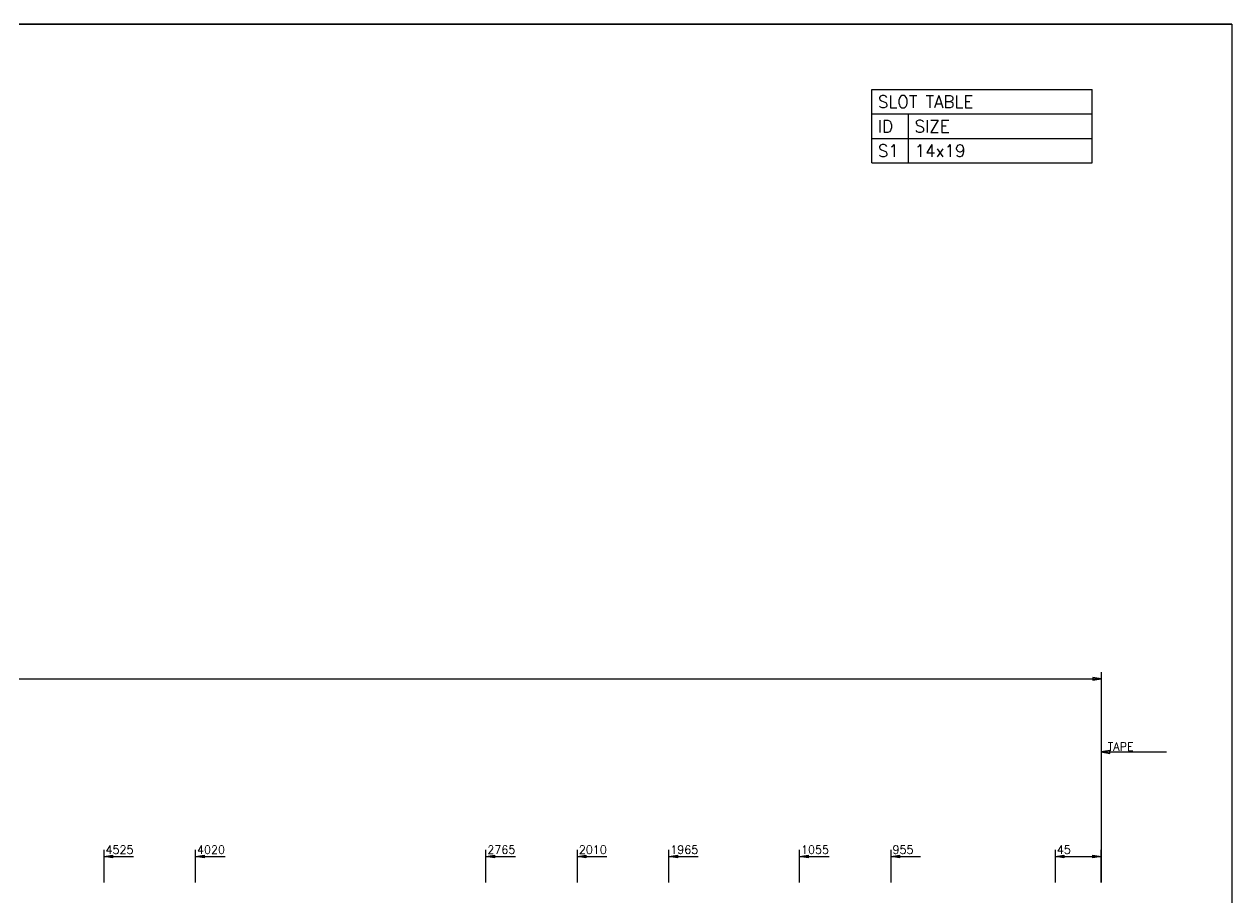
# Model space of a CAD drawing. Extents: x 0 to 420, y 0 to 297.
# Drawn here: x 185.2 to 420, y 127.1 to 297 of the extents above; entities that cross this region are included whole.
import ezdxf

# ---------------------------------------------------------------- set-up
doc = ezdxf.new("R2010")
doc.units = 0
doc.linetypes.add('CONTIN', pattern=[0])
doc.layers.get('0').update_dxf_attribs({"linetype": 'CONTIN'})
for name, color, linetype in [('1', 7, 'CONTIN'), ('11', 7, 'CONTIN'), ('2', 7, 'CONTIN'), ('22', 7, 'CONTIN')]:
    doc.layers.add(name, color=color, linetype=linetype)
doc.styles.add('SIMPLEX', font='SIMPLEX')

# ---------------------------------------------------------------- blocks, each defined once
blk = doc.blocks.new('CZEBORDR')
at = {"layer": '22'}
for p, q in [((0, 297), (420, 297)), ((420, 297), (420, 0))]:
    blk.add_line(p, q, dxfattribs=at)
blk = doc.blocks.new('LOGO')
at = {"linetype": 'CONTINUOUS'}
blk.add_line((0, 297), (-420, 297), dxfattribs=at)
at = {"layer": '22'}
blk.add_line((0, 297), (0, 0), dxfattribs=at)
blk = doc.blocks.new('CZESLOT')
for p, q in [((0, 6.35), (0, 9.525)), ((0, 9.525), (28.575, 9.525)), ((28.575, 6.35), (28.575, 9.525)), ((0, 3.175), (0, 6.35)), ((0, 6.35), (4.762, 6.35)), ((0, 6.35), (28.575, 6.35)), ((4.762, 3.175), (4.762, 6.35)), ((4.762, 3.175), (4.762, 6.35)), ((4.762, 6.35), (28.575, 6.35)), ((28.575, 3.175), (28.575, 6.35)), ((0, 0), (0, 3.175)), ((0, 3.175), (4.762, 3.175)), ((4.762, 0), (4.762, 3.175)), ((4.762, 0), (4.762, 3.175)), ((4.762, 3.175), (28.575, 3.175)), ((28.575, 0), (28.575, 3.175)), ((0, 0), (4.762, 0)), ((4.762, 0), (28.575, 0))]:
    blk.add_line(p, q)
at = {"style": 'SIMPLEX'}
for s, p in [('SLOT TABLE', (0.794, 7.144)), ('ID', (0.794, 3.969)), ('SIZE', (5.556, 3.969)), ('S1', (0.794, 0.794)), ('14x19', (5.556, 0.794))]:
    blk.add_text(s, height=1.587, dxfattribs=at).set_placement(p)
blk = doc.blocks.new('ARROW')
at = {"layer": '2'}
for p, q in [((0, 0), (-1.651, 0.275)), ((-1.651, 0.275), (-1.651, -0.275)), ((-1.651, -0.275), (0, 0))]:
    blk.add_line(p, q, dxfattribs=at)
blk = doc.blocks.new('CZEPIECE')
at = {"layer": '2'}
for p, q in [((50.8, 105.664), (394.6, 105.664)), ((394.6, 106.934), (394.6, 66.04)), ((394.6, 92.71), (394.6, 85.09)), ((394.6, 91.44), (407.3, 91.44)), ((200.801, 66.04), (200.801, 72.39)), ((200.801, 71.12), (206.516, 71.12)), ((218.581, 66.04), (218.581, 72.39)), ((218.581, 71.12), (224.296, 71.12)), ((275.014, 66.04), (275.014, 72.39)), ((275.014, 71.12), (280.729, 71.12)), ((292.794, 66.04), (292.794, 72.39)), ((292.794, 71.12), (298.509, 71.12)), ((310.574, 66.04), (310.574, 72.39)), ((310.574, 71.12), (316.289, 71.12)), ((335.983, 66.04), (335.983, 72.39)), ((335.983, 71.12), (341.698, 71.12)), ((353.763, 66.04), (353.763, 72.39)), ((353.763, 71.12), (359.478, 71.12)), ((385.71, 66.04), (385.71, 72.39)), ((385.71, 71.12), (391.425, 71.12)), ((391.425, 71.12), (394.6, 71.12)), ((394.6, 66.04), (394.6, 72.39))]:
    blk.add_line(p, q, dxfattribs=at)
at = {"rotation": 180}
blk.add_blockref('ARROW', (394.6, 91.44), dxfattribs=at)
at = {"layer": '1', "xscale": -1}
for p in [(200.801, 71.12), (218.581, 71.12), (275.014, 71.12), (292.794, 71.12), (310.574, 71.12), (335.983, 71.12), (353.763, 71.12), (385.71, 71.12)]:
    blk.add_blockref('ARROW', p, dxfattribs=at)
at = {"layer": '2'}
blk.add_blockref('ARROW', (394.6, 105.664), dxfattribs=at)
at = {"layer": '2', "xscale": -1, "rotation": 180}
blk.add_blockref('ARROW', (394.6, 71.12), dxfattribs=at)
at = {"layer": '11', "style": 'SIMPLEX'}
for s, p in [('4525', (201.065, 71.649)), ('4020', (218.845, 71.649)), ('2765', (275.279, 71.649)), ('2010', (293.059, 71.649)), ('1965', (310.839, 71.649)), ('1055', (336.248, 71.649)), ('955', (354.028, 71.649)), ('45', (385.975, 71.649))]:
    blk.add_text(s, height=1.587, dxfattribs=at).set_placement(p)
at = {"layer": '2', "style": 'SIMPLEX'}
blk.add_text('TAPE', height=1.587, dxfattribs=at).set_placement((395.87, 91.694))

msp = doc.modelspace()

# ---------------------------------------------------------------- block references
at = {"xscale": 1.5, "yscale": 1.5, "zscale": 1.5}
msp.add_blockref('CZESLOT', (350, 270), dxfattribs=at)
msp.add_blockref('CZEPIECE', (0, 64))
at = {"layer": '1'}
msp.add_blockref('CZEBORDR', (0, 0), dxfattribs=at)
at = {"layer": '2'}
msp.add_blockref('LOGO', (420, 0), dxfattribs=at)

doc.saveas('drawing.dxf')
